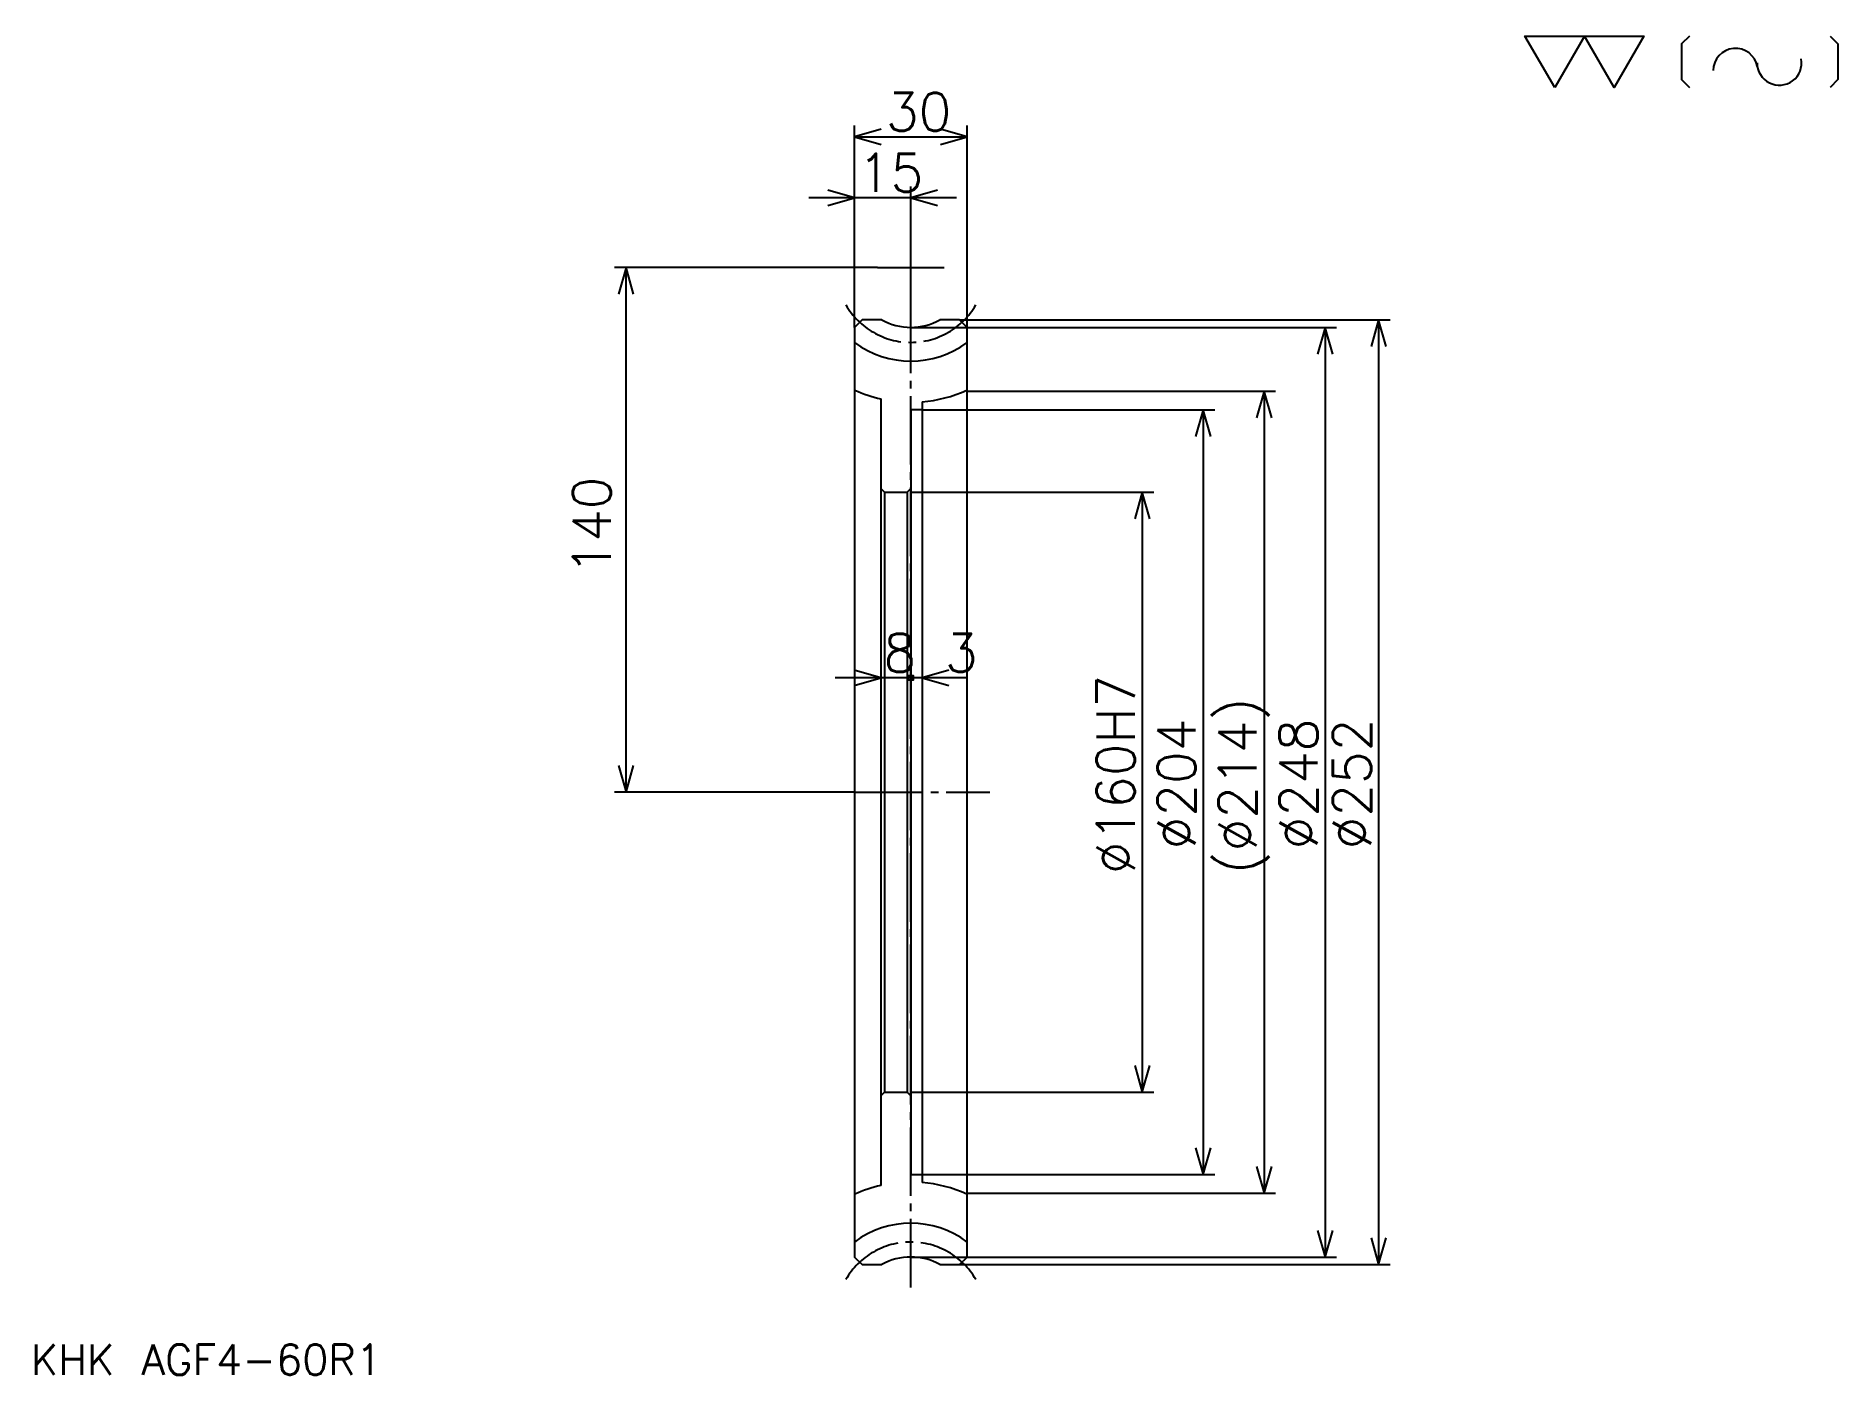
# Model space of a CAD drawing. Extents: x 22 to 502, y 22 to 380.
import ezdxf

# ---------------------------------------------------------------- set-up
doc = ezdxf.new("R2010")
doc.units = 0
doc.linetypes.add('DASHDOT', pattern=[24.387097, 18.290323, -2.032258, 2.032258, -2.032258])
doc.layers.get('0').update_dxf_attribs({"linetype": 'CONTINUOUS'})
doc.layers.add('DASHDOT', color=6, linetype='DASHDOT')
doc.styles.add('KANJI', font='TXT', dxfattribs={"bigfont": 'BIGFONT'})

msp = doc.modelspace()

# ---------------------------------------------------------------- linework, layer by layer
at = {"color": 5}
for p, q in [((240.048401, 301.822571), (240.048401, 355.677429)), ((270.048401, 301.822571), (270.048401, 355.677429)), ((240.048401, 352.629028), (270.048401, 352.629028)), ((255.048401, 317.822571), (255.048401, 339.419342)), ((267.241943, 336.370972), (227.854858, 336.370972)), ((246.145172, 317.822571), (176.032272, 317.822571)), ((179.080658, 177.822571), (179.080658, 317.822571)), ((255.048401, 301.822571), (255.048401, 317.822571)), ((268.048401, 303.822571), (382.870972, 303.822571)), ((379.822601, 303.822571), (379.822601, 51.822571)), ((255.048401, 301.822571), (270.048401, 301.822571)), ((270.048401, 301.822571), (368.612915, 301.822571)), ((365.564514, 301.822571), (365.564514, 53.822571)), ((270.048401, 284.822571), (352.354858, 284.822571)), ((349.306458, 284.822571), (349.306458, 70.822571)), ((258.048401, 279.822571), (270.048401, 279.822571)), ((270.048401, 279.822571), (336.096802, 279.822571)), ((333.048401, 279.822571), (333.048401, 75.822571)), ((255.048401, 257.822571), (319.838715, 257.822571)), ((316.790344, 257.822571), (316.790344, 97.822571)), ((267.241943, 208.306442), (234.854858, 208.306442)), ((270.241943, 208.306442), (242.854858, 208.306442)), ((240.048401, 177.822571), (176.032272, 177.822571)), ((255.048401, 97.822571), (319.838715, 97.822571)), ((258.048401, 75.822571), (270.048401, 75.822571)), ((270.048401, 75.822571), (336.096802, 75.822571)), ((270.048401, 70.822571), (352.354858, 70.822571)), ((255.048401, 53.822571), (270.048401, 53.822571)), ((270.048401, 53.822571), (368.612915, 53.822571)), ((268.048401, 51.822571), (382.870972, 51.822571))]:
    msp.add_line(p, q, dxfattribs=at)
at = {"color": 4}
for p, q in [((247.048401, 282.722717), (247.048401, 72.922432)), ((258.048401, 281.947784), (258.048401, 73.69735)), ((248.048401, 257.822571), (254.048401, 257.822571)), ((248.048401, 97.822571), (254.048401, 97.822571))]:
    msp.add_line(p, q, dxfattribs=at)
at = {"color": 7}
for points in [[(426.7742, 365.806458), (418.848389, 379.544525), (450.551636, 379.544525), (442.625824, 365.806458), (434.700012, 379.544525), (426.7742, 365.806458)], [(462.704529, 379.544525), (460.590973, 377.430969), (460.590973, 367.920013), (462.704529, 365.806458)], [(500.220001, 379.544525), (502.333557, 377.430969), (502.333557, 367.920013), (500.220001, 365.806458)]]:
    msp.add_lwpolyline(points, dxfattribs=at)
at = {"color": 5}
for points in [[(247.161301, 354.661285), (240.048401, 352.629028), (247.161301, 350.596771)], [(262.935486, 350.596771), (270.048401, 352.629028), (262.935486, 354.661285)], [(232.935501, 334.338684), (240.048401, 336.370972), (232.935501, 338.403198)], [(262.161316, 338.403198), (255.048401, 336.370972), (262.161316, 334.338684)], [(181.112915, 310.709656), (179.080658, 317.822571), (177.048401, 310.709656)], [(381.854858, 296.709656), (379.822601, 303.822571), (377.790344, 296.709656)], [(367.596802, 294.709656), (365.564514, 301.822571), (363.532288, 294.709656)], [(351.338715, 277.709656), (349.306458, 284.822571), (347.2742, 277.709656)], [(335.080658, 272.709656), (333.048401, 279.822571), (331.016144, 272.709656)], [(318.822601, 250.709671), (316.790344, 257.822571), (314.758087, 250.709671)], [(239.935501, 206.274185), (247.048401, 208.306442), (239.935501, 210.338699)], [(255.048401, 208.306442), (254.438721, 208.916122), (255.658081, 208.916122), (255.658081, 207.696762), (254.438721, 207.696762), (254.438721, 208.916122), (255.048401, 208.306442), (255.658081, 207.696762), (255.658081, 208.916122), (255.048401, 208.306442)], [(255.048401, 208.306442), (254.438721, 208.916122), (255.658081, 208.916122), (255.658081, 207.696762), (254.438721, 207.696762), (254.438721, 208.916122), (255.048401, 208.306442), (255.658081, 207.696762), (255.658081, 208.916122), (255.048401, 208.306442)], [(265.161316, 210.338699), (258.048401, 208.306442), (265.161316, 206.274185)], [(177.048401, 184.935471), (179.080658, 177.822571), (181.112915, 184.935471)], [(314.758087, 104.935471), (316.790344, 97.822571), (318.822601, 104.935471)], [(331.016144, 82.935471), (333.048401, 75.822571), (335.080658, 82.935471)], [(347.2742, 77.935471), (349.306458, 70.822571), (351.338715, 77.935471)], [(363.532288, 60.935471), (365.564514, 53.822571), (367.596802, 60.935471)], [(377.790344, 58.935471), (379.822601, 51.822571), (381.854858, 58.935471)]]:
    msp.add_lwpolyline(points, dxfattribs=at)
at = {"color": 4}
for points in [[(247.302429, 303.822571), (242.048401, 303.822571), (240.048401, 301.822571), (240.048401, 70.822571)], [(262.794373, 51.822571), (268.048401, 51.822571), (270.048401, 53.822571), (270.048401, 301.822571), (268.048401, 303.822571), (262.794373, 303.822571)], [(258.048401, 279.822571), (255.048401, 279.822571), (255.048401, 75.822571), (258.048401, 75.822571)], [(247.048401, 258.822571), (248.048401, 257.822571), (248.048401, 97.822571), (247.048401, 96.822571)], [(255.048401, 258.822571), (254.048401, 257.822571), (254.048401, 97.822571), (255.048401, 96.822571)], [(240.048401, 70.822571), (240.048401, 53.822571), (242.048401, 51.822571), (247.302429, 51.822571)]]:
    msp.add_lwpolyline(points, dxfattribs=at)
at = {"color": 7}
for centre, start, end in [((474.989532, 370.322296), 10, 180), ((486.697632, 372.386749), 180, 10)]:
    msp.add_arc(centre, 5.944355, start, end, dxfattribs=at)
at = {"color": 4}
for centre, radius, start, end in [((255.048401, 317.822571), 16, 241.04497418, 298.95502262), ((255.048401, 317.822571), 25, 233.13010317, 306.86989683), ((255.048401, 317.822571), 36, 245.55604569, 257.16041286), ((255.048401, 317.822571), 36, 274.78019231, 294.44395431), ((255.048401, 37.822571), 36, 102.83958714, 114.44395431), ((255.048401, 37.822571), 36, 65.55604569, 85.21980769), ((255.048401, 37.822571), 25, 53.13010317, 126.86989683), ((255.048401, 37.822571), 16, 61.04497738, 118.95502582)]:
    msp.add_arc(centre, radius, start, end, dxfattribs=at)
at = {"layer": 'DASHDOT', "color": 7}
for p, q in [((255.048401, 301.822571), (255.048401, 323.919342)), ((246.145172, 317.822571), (263.95163, 317.822571)), ((255.048401, 45.7258), (255.048401, 301.822571)), ((240.048401, 177.822571), (276.145172, 177.822571))]:
    msp.add_line(p, q, dxfattribs=at)
for centre, start, end in [((255.048401, 317.822571), 210.00000212, 329.99999788), ((255.048401, 37.822571), 30.00000212, 149.99999788)]:
    msp.add_arc(centre, 20, start, end, dxfattribs=at)

# ---------------------------------------------------------------- texts
at = {"color": 7, "style": 'KANJI'}
for s, height, p in [('30', 10.16129, (248.443558, 354.254822)), ('15', 10.16129, (240.943558, 337.996765)), ('8', 10.16129, (247.745987, 209.932251)), ('3', 10.16129, (264.145172, 209.932251)), ('KHK AGF4-60R1', 8.129032, (20.32258, 22.354839))]:
    msp.add_text(s, height=height, dxfattribs=at).set_placement(p)
for s, p in [('140', (175.016144, 235.883057)), ('%%c160H7', (314.758087, 155.9758)), ('(%%c214)', (347.2742, 155.9758)), ('%%c204', (331.016144, 162.580627)), ('%%c248', (363.532288, 162.580643)), ('%%c252', (377.790344, 162.580643))]:
    msp.add_text(s, height=10.16129, rotation=90, dxfattribs=at).set_placement(p)

doc.saveas('drawing.dxf')
